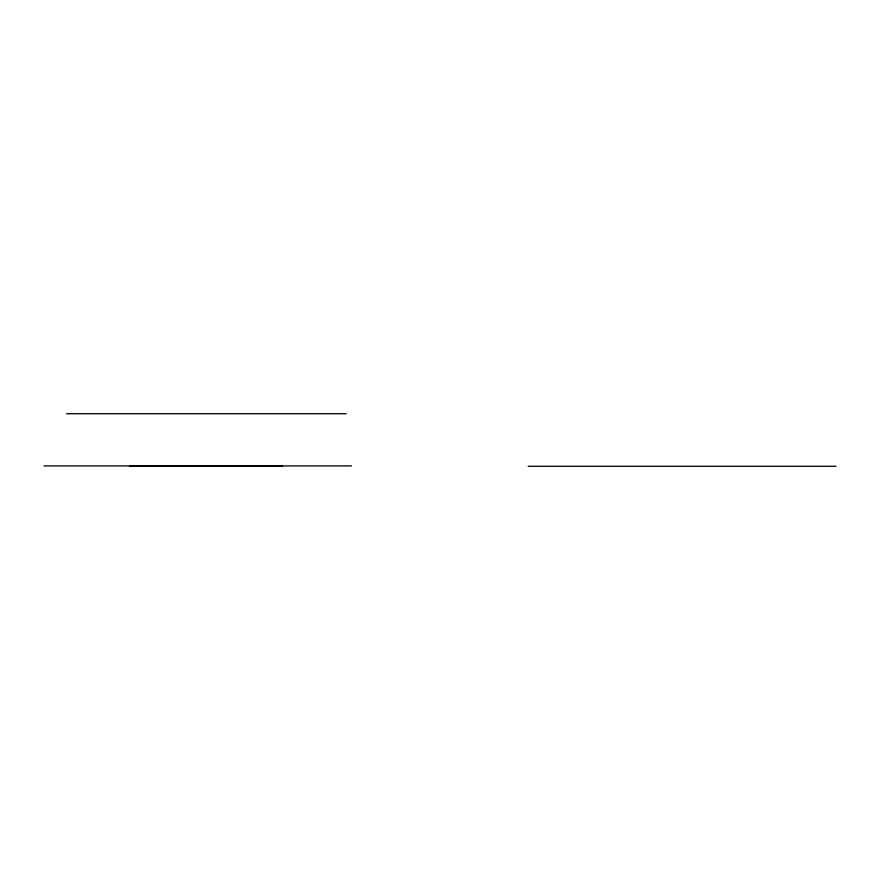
<?xml version="1.0" encoding="UTF-8"?>
<svg xmlns="http://www.w3.org/2000/svg" width="880" height="880" viewBox="0 0 880 880"><rect width="100%" height="100%" fill="white"/><g stroke="black" fill="none" stroke-linecap="round" stroke-linejoin="round"><path stroke-width="1.32" d="M66.649 413.71L346.06 413.71M44 465.916L351.428 465.916M129.58 466.29L282.568 466.29M528.198 466.29L836 466.29"/></g></svg>
